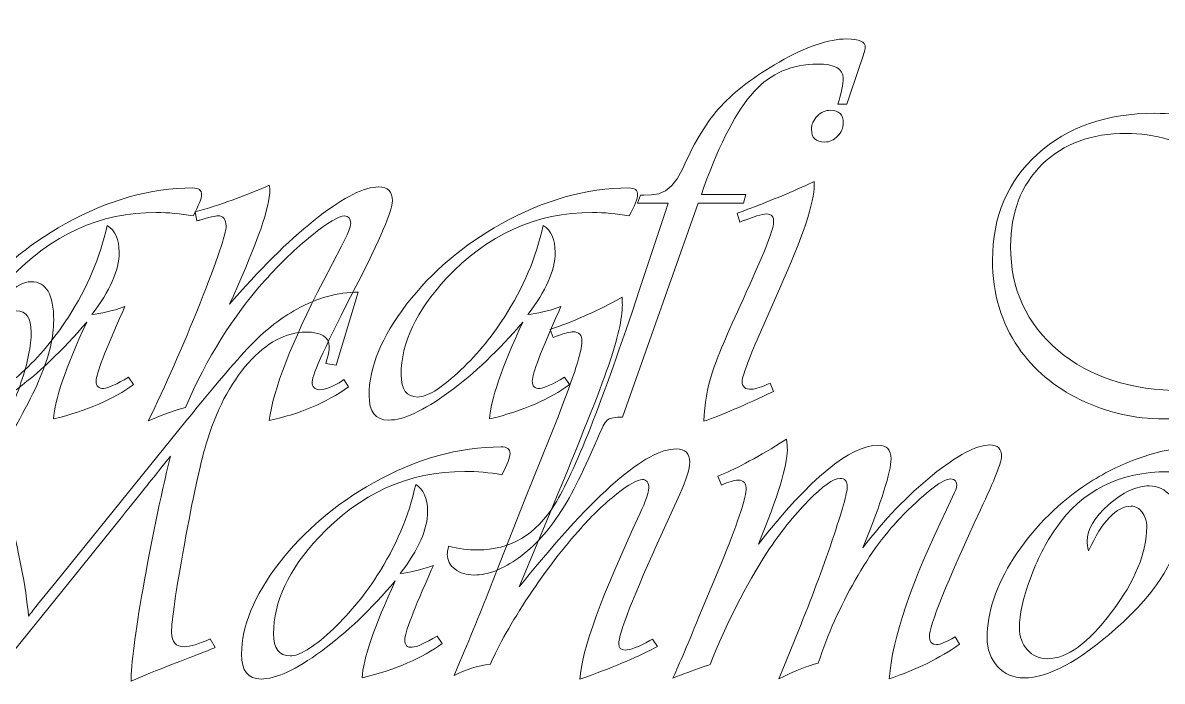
# Model space of a CAD drawing. Extents: x 846 to 947, y 421 to 797.
# Drawn here: x 934.092 to 934.757, y 742.441 to 742.825 of the extents above; entities that cross this region are included whole.
import ezdxf

# ---------------------------------------------------------------- set-up
doc = ezdxf.new("R2010")
doc.units = 0
doc.header["$MEASUREMENT"] = 0
doc.layers.add('Dim', color=252, linetype='CONTINUOUS', lineweight=0)
doc.layers.add('UG-Khartosha', color=252, linetype='CONTINUOUS', lineweight=20)

# ---------------------------------------------------------------- blocks, each defined once
blk = doc.blocks.new('fghty')
at = {"layer": 'UG-Khartosha'}
for points, knots in [([(-276.76734, -81.60562), (-276.76734, -81.60562), (-276.7808, -81.65048), (-276.7808, -81.65048), (-276.7808, -81.65048), (-276.7808, -81.65048), (-276.78715, -81.64943), (-276.78715, -81.64943), (-276.78715, -81.64943), (-276.78715, -81.64943), (-276.78627, -81.64622), (-276.78627, -81.64622), (-276.78627, -81.64622), (-276.78552, -81.64337), (-276.78511, -81.64098), (-276.78511, -81.639), (-276.78511, -81.639), (-276.78511, -81.63311), (-276.78983, -81.63014), (-276.79927, -81.63014), (-276.79927, -81.63014), (-276.81168, -81.63014), (-276.8235, -81.63644), (-276.83468, -81.64908), (-276.83468, -81.64908), (-276.84587, -81.66172), (-276.85455, -81.67844), (-276.86073, -81.6993), (-276.86073, -81.6993), (-276.86423, -81.71124), (-276.86859, -81.73151), (-276.87384, -81.76024), (-276.87384, -81.76024), (-276.87908, -81.7889), (-276.8817, -81.8069), (-276.8817, -81.81418), (-276.8817, -81.81418), (-276.8817, -81.81995), (-276.87908, -81.82287), (-276.87384, -81.82287), (-276.87384, -81.82287), (-276.87022, -81.82287), (-276.86492, -81.82129), (-276.85799, -81.81809), (-276.85799, -81.81809), (-276.85799, -81.81809), (-276.8549, -81.82339), (-276.8549, -81.82339), (-276.8549, -81.82339), (-276.85991, -81.82543), (-276.86865, -81.82887), (-276.88118, -81.83364), (-276.88118, -81.83364), (-276.89073, -81.83726), (-276.89918, -81.84075), (-276.90646, -81.84401), (-276.90646, -81.84401), (-276.90646, -81.83382), (-276.90402, -81.81482), (-276.89918, -81.78709), (-276.89918, -81.78709), (-276.89434, -81.75942), (-276.88875, -81.73239), (-276.8824, -81.70611), (-276.8824, -81.70611), (-276.8824, -81.70611), (-276.88852, -81.7138), (-276.88852, -81.7138), (-276.88852, -81.7138), (-276.89353, -81.72016), (-276.90128, -81.72982), (-276.91177, -81.74282), (-276.91177, -81.74282), (-276.91177, -81.74282), (-276.94893, -81.78907), (-276.94893, -81.78907), (-276.94893, -81.78907), (-276.94893, -81.78907), (-276.98686, -81.83586), (-276.98686, -81.83586), (-276.98686, -81.83586), (-276.98686, -81.83586), (-276.99059, -81.84063), (-276.99059, -81.84063), (-276.99059, -81.84063), (-276.99059, -81.84063), (-276.99484, -81.83755), (-276.99484, -81.83755), (-276.99484, -81.83755), (-276.99088, -81.8298), (-276.9889, -81.82211), (-276.9889, -81.81448), (-276.9889, -81.81448), (-276.9889, -81.80189), (-276.99187, -81.78249), (-276.99776, -81.75627), (-276.99776, -81.75627), (-276.99776, -81.75627), (-277.00306, -81.73326), (-277.00306, -81.73326), (-277.00306, -81.73326), (-277.00317, -81.73303), (-277.00346, -81.73175), (-277.00393, -81.72947), (-277.00393, -81.72947), (-277.03096, -81.76577), (-277.05905, -81.79362), (-277.08806, -81.81296), (-277.08806, -81.81296), (-277.11707, -81.83231), (-277.14533, -81.84197), (-277.17288, -81.84197), (-277.17288, -81.84197), (-277.19088, -81.84197), (-277.2079, -81.83807), (-277.22403, -81.83021), (-277.22403, -81.83021), (-277.24011, -81.82234), (-277.25276, -81.81168), (-277.26202, -81.79828), (-277.26202, -81.79828), (-277.27256, -81.78313), (-277.27787, -81.76531), (-277.27787, -81.74468), (-277.27787, -81.74468), (-277.27787, -81.71794), (-277.26866, -81.69627), (-277.25031, -81.67966), (-277.25031, -81.67966), (-277.2319, -81.66306), (-277.20796, -81.65473), (-277.17836, -81.65473), (-277.17836, -81.65473), (-277.16129, -81.65473), (-277.14579, -81.65799), (-277.13193, -81.66446), (-277.13193, -81.66446), (-277.11806, -81.67093), (-277.10006, -81.68327), (-277.07798, -81.70145), (-277.07798, -81.70145), (-277.06971, -81.70839), (-277.06347, -81.71188), (-277.05939, -81.71188), (-277.05939, -81.71188), (-277.0545, -81.71188), (-277.04652, -81.70879), (-277.03551, -81.70268), (-277.03551, -81.70268), (-277.03551, -81.70268), (-277.03207, -81.7078), (-277.03207, -81.7078), (-277.03207, -81.7078), (-277.03207, -81.7078), (-277.07524, -81.73151), (-277.07524, -81.73151), (-277.07524, -81.73151), (-277.07524, -81.73151), (-277.07967, -81.72743), (-277.07967, -81.72743), (-277.07967, -81.72743), (-277.10041, -81.70798), (-277.1208, -81.69306), (-277.14078, -81.68263), (-277.14078, -81.68263), (-277.16082, -81.67221), (-277.17923, -81.66702), (-277.19595, -81.66702), (-277.19595, -81.66702), (-277.21734, -81.66702), (-277.23452, -81.67331), (-277.2474, -81.68595), (-277.2474, -81.68595), (-277.26033, -81.6986), (-277.2668, -81.71537), (-277.2668, -81.73629), (-277.2668, -81.73629), (-277.2668, -81.76251), (-277.25707, -81.78372), (-277.23767, -81.80009), (-277.23767, -81.80009), (-277.21827, -81.8164), (-277.19304, -81.82456), (-277.16199, -81.82456), (-277.16199, -81.82456), (-277.13467, -81.82456), (-277.10781, -81.81576), (-277.0813, -81.79816), (-277.0813, -81.79816), (-277.05485, -81.78063), (-277.02956, -81.75482), (-277.00544, -81.7208), (-277.00544, -81.7208), (-277.0076, -81.7085), (-277.00871, -81.69819), (-277.00871, -81.68992), (-277.00871, -81.68992), (-277.00871, -81.6693), (-277.00422, -81.64902), (-276.99519, -81.62915), (-276.99519, -81.62915), (-276.98622, -81.60923), (-276.97707, -81.59927), (-276.96769, -81.59927), (-276.96769, -81.59927), (-276.95849, -81.59927), (-276.95389, -81.60713), (-276.95389, -81.6228), (-276.95389, -81.6228), (-276.95389, -81.63294), (-276.95662, -81.64459), (-276.9621, -81.6577), (-276.9621, -81.6577), (-276.96752, -81.67087), (-276.97661, -81.68753), (-276.98925, -81.7078), (-276.98925, -81.7078), (-276.98797, -81.71386), (-276.98546, -81.72417), (-276.98173, -81.73885), (-276.98173, -81.73885), (-276.97521, -81.76426), (-276.97107, -81.78599), (-276.96926, -81.80411), (-276.96926, -81.80411), (-276.96653, -81.80055), (-276.96472, -81.79822), (-276.96379, -81.79711), (-276.96379, -81.79711), (-276.96379, -81.79711), (-276.95254, -81.78325), (-276.95254, -81.78325), (-276.95254, -81.78325), (-276.95254, -81.78325), (-276.87285, -81.68462), (-276.87285, -81.68462), (-276.87285, -81.68462), (-276.85391, -81.66131), (-276.84028, -81.64541), (-276.83195, -81.6369), (-276.83195, -81.6369), (-276.82356, -81.62846), (-276.81464, -81.62152), (-276.80503, -81.61616), (-276.80503, -81.61616), (-276.79245, -81.60911), (-276.77987, -81.60562), (-276.76734, -81.60562)], [0, 0, 0, 0, 0.016129, 0.016129, 0.016129, 0.016129, 0.032258, 0.032258, 0.032258, 0.032258, 0.048387, 0.048387, 0.048387, 0.048387, 0.064516, 0.064516, 0.064516, 0.064516, 0.080645, 0.080645, 0.080645, 0.080645, 0.096774, 0.096774, 0.096774, 0.096774, 0.112903, 0.112903, 0.112903, 0.112903, 0.129032, 0.129032, 0.129032, 0.129032, 0.145161, 0.145161, 0.145161, 0.145161, 0.16129, 0.16129, 0.16129, 0.16129, 0.177419, 0.177419, 0.177419, 0.177419, 0.193548, 0.193548, 0.193548, 0.193548, 0.209677, 0.209677, 0.209677, 0.209677, 0.225806, 0.225806, 0.225806, 0.225806, 0.241935, 0.241935, 0.241935, 0.241935, 0.258065, 0.258065, 0.258065, 0.258065, 0.274194, 0.274194, 0.274194, 0.274194, 0.290323, 0.290323, 0.290323, 0.290323, 0.306452, 0.306452, 0.306452, 0.306452, 0.322581, 0.322581, 0.322581, 0.322581, 0.33871, 0.33871, 0.33871, 0.33871, 0.354839, 0.354839, 0.354839, 0.354839, 0.370968, 0.370968, 0.370968, 0.370968, 0.387097, 0.387097, 0.387097, 0.387097, 0.403226, 0.403226, 0.403226, 0.403226, 0.419355, 0.419355, 0.419355, 0.419355, 0.435484, 0.435484, 0.435484, 0.435484, 0.451613, 0.451613, 0.451613, 0.451613, 0.467742, 0.467742, 0.467742, 0.467742, 0.483871, 0.483871, 0.483871, 0.483871, 0.5, 0.5, 0.5, 0.5, 0.516129, 0.516129, 0.516129, 0.516129, 0.532258, 0.532258, 0.532258, 0.532258, 0.548387, 0.548387, 0.548387, 0.548387, 0.564516, 0.564516, 0.564516, 0.564516, 0.580645, 0.580645, 0.580645, 0.580645, 0.596774, 0.596774, 0.596774, 0.596774, 0.612903, 0.612903, 0.612903, 0.612903, 0.629032, 0.629032, 0.629032, 0.629032, 0.645161, 0.645161, 0.645161, 0.645161, 0.66129, 0.66129, 0.66129, 0.66129, 0.677419, 0.677419, 0.677419, 0.677419, 0.693548, 0.693548, 0.693548, 0.693548, 0.709677, 0.709677, 0.709677, 0.709677, 0.725806, 0.725806, 0.725806, 0.725806, 0.741935, 0.741935, 0.741935, 0.741935, 0.758065, 0.758065, 0.758065, 0.758065, 0.774194, 0.774194, 0.774194, 0.774194, 0.790323, 0.790323, 0.790323, 0.790323, 0.806452, 0.806452, 0.806452, 0.806452, 0.822581, 0.822581, 0.822581, 0.822581, 0.83871, 0.83871, 0.83871, 0.83871, 0.854839, 0.854839, 0.854839, 0.854839, 0.870968, 0.870968, 0.870968, 0.870968, 0.887097, 0.887097, 0.887097, 0.887097, 0.903226, 0.903226, 0.903226, 0.903226, 0.919355, 0.919355, 0.919355, 0.919355, 0.935484, 0.935484, 0.935484, 0.935484, 0.951613, 0.951613, 0.951613, 0.951613, 0.967742, 0.967742, 0.967742, 0.967742, 0.983871, 0.983871, 0.983871, 0.983871, 1, 1, 1, 1]), ([(-277.42894, -81.70443), (-277.42894, -81.70443), (-277.43045, -81.70973), (-277.43045, -81.70973), (-277.43045, -81.70973), (-277.43045, -81.70973), (-277.45812, -81.70973), (-277.45812, -81.70973), (-277.45812, -81.70973), (-277.45812, -81.70973), (-277.5045, -81.84081), (-277.5045, -81.84081), (-277.5045, -81.84081), (-277.50898, -81.84081), (-277.5119, -81.84128), (-277.51341, -81.84233), (-277.51341, -81.84233), (-277.51487, -81.84337), (-277.5165, -81.84611), (-277.51836, -81.85054), (-277.51836, -81.85054), (-277.5278, -81.87274), (-277.53578, -81.88876), (-277.54225, -81.89866), (-277.54225, -81.89866), (-277.54976, -81.91049), (-277.55839, -81.91993), (-277.56811, -81.92697), (-277.56811, -81.92697), (-277.57785, -81.93403), (-277.58693, -81.93758), (-277.5955, -81.93758), (-277.5955, -81.93758), (-277.60016, -81.93758), (-277.60406, -81.93635), (-277.60715, -81.93397), (-277.60715, -81.93397), (-277.6103, -81.93158), (-277.61187, -81.92855), (-277.61187, -81.92493), (-277.61187, -81.92493), (-277.61187, -81.92377), (-277.61158, -81.92214), (-277.61105, -81.91998), (-277.61105, -81.91998), (-277.60488, -81.92144), (-277.59899, -81.9222), (-277.59328, -81.9222), (-277.59328, -81.9222), (-277.57336, -81.9222), (-277.55757, -81.91282), (-277.54592, -81.89411), (-277.54592, -81.89411), (-277.53427, -81.87542), (-277.51702, -81.83178), (-277.4943, -81.76332), (-277.4943, -81.76332), (-277.4943, -81.76332), (-277.4784, -81.71555), (-277.4784, -81.71555), (-277.4784, -81.71555), (-277.4784, -81.71555), (-277.47653, -81.70973), (-277.47653, -81.70973), (-277.47653, -81.70973), (-277.47653, -81.70973), (-277.49547, -81.70973), (-277.49547, -81.70973), (-277.49547, -81.70973), (-277.49547, -81.70973), (-277.4936, -81.70495), (-277.4936, -81.70495), (-277.4936, -81.70495), (-277.49232, -81.70495), (-277.49168, -81.70495), (-277.49156, -81.70495), (-277.49156, -81.70495), (-277.49156, -81.70495), (-277.48679, -81.7046), (-277.48679, -81.7046), (-277.48679, -81.7046), (-277.47869, -81.7046), (-277.4721, -81.69877), (-277.46698, -81.68718), (-277.46698, -81.68718), (-277.46028, -81.6718), (-277.45265, -81.65951), (-277.4442, -81.6503), (-277.4442, -81.6503), (-277.43569, -81.6411), (-277.42387, -81.63213), (-277.4086, -81.62333), (-277.4086, -81.62333), (-277.392, -81.61389), (-277.37825, -81.60917), (-277.3673, -81.60917), (-277.3673, -81.60917), (-277.35949, -81.60917), (-277.35564, -81.61086), (-277.35588, -81.6143), (-277.35588, -81.6143), (-277.356, -81.61564), (-277.35704, -81.61936), (-277.35914, -81.62537), (-277.35914, -81.62537), (-277.35914, -81.62537), (-277.36712, -81.64914), (-277.36712, -81.64914), (-277.36712, -81.64914), (-277.36712, -81.64914), (-277.3726, -81.64914), (-277.3726, -81.64914), (-277.3726, -81.64914), (-277.37044, -81.6422), (-277.36933, -81.6369), (-277.36933, -81.63323), (-277.36933, -81.63323), (-277.36933, -81.62746), (-277.37464, -81.62455), (-277.38518, -81.62455), (-277.38518, -81.62455), (-277.40068, -81.62455), (-277.41361, -81.6302), (-277.42404, -81.6415), (-277.42404, -81.6415), (-277.43447, -81.65286), (-277.44467, -81.67232), (-277.45469, -81.7), (-277.45469, -81.7), (-277.45469, -81.7), (-277.4562, -81.70443), (-277.4562, -81.70443), (-277.4562, -81.70443), (-277.4562, -81.70443), (-277.42894, -81.70443), (-277.42894, -81.70443)], [0, 0, 0, 0, 0.029412, 0.029412, 0.029412, 0.029412, 0.058824, 0.058824, 0.058824, 0.058824, 0.088235, 0.088235, 0.088235, 0.088235, 0.117647, 0.117647, 0.117647, 0.117647, 0.147059, 0.147059, 0.147059, 0.147059, 0.176471, 0.176471, 0.176471, 0.176471, 0.205882, 0.205882, 0.205882, 0.205882, 0.235294, 0.235294, 0.235294, 0.235294, 0.264706, 0.264706, 0.264706, 0.264706, 0.294118, 0.294118, 0.294118, 0.294118, 0.323529, 0.323529, 0.323529, 0.323529, 0.352941, 0.352941, 0.352941, 0.352941, 0.382353, 0.382353, 0.382353, 0.382353, 0.411765, 0.411765, 0.411765, 0.411765, 0.441176, 0.441176, 0.441176, 0.441176, 0.470588, 0.470588, 0.470588, 0.470588, 0.5, 0.5, 0.5, 0.5, 0.529412, 0.529412, 0.529412, 0.529412, 0.558824, 0.558824, 0.558824, 0.558824, 0.588235, 0.588235, 0.588235, 0.588235, 0.617647, 0.617647, 0.617647, 0.617647, 0.647059, 0.647059, 0.647059, 0.647059, 0.676471, 0.676471, 0.676471, 0.676471, 0.705882, 0.705882, 0.705882, 0.705882, 0.735294, 0.735294, 0.735294, 0.735294, 0.764706, 0.764706, 0.764706, 0.764706, 0.794118, 0.794118, 0.794118, 0.794118, 0.823529, 0.823529, 0.823529, 0.823529, 0.852941, 0.852941, 0.852941, 0.852941, 0.882353, 0.882353, 0.882353, 0.882353, 0.911765, 0.911765, 0.911765, 0.911765, 0.941176, 0.941176, 0.941176, 0.941176, 0.970588, 0.970588, 0.970588, 0.970588, 1, 1, 1, 1]), ([(-276.58708, -81.81826), (-276.58708, -81.81826), (-276.584, -81.82269), (-276.584, -81.82269), (-276.584, -81.82269), (-276.59518, -81.82875), (-276.60963, -81.83493), (-276.6274, -81.84128), (-276.6274, -81.84128), (-276.6274, -81.84128), (-276.63165, -81.84285), (-276.63165, -81.84285), (-276.63165, -81.84285), (-276.63037, -81.82508), (-276.61814, -81.79129), (-276.59483, -81.74142), (-276.59483, -81.74142), (-276.59116, -81.73373), (-276.58936, -81.72848), (-276.58936, -81.72575), (-276.58936, -81.72575), (-276.58936, -81.72219), (-276.59064, -81.72044), (-276.59326, -81.72044), (-276.59326, -81.72044), (-276.59623, -81.72044), (-276.60147, -81.72342), (-276.60899, -81.7293), (-276.60899, -81.7293), (-276.6165, -81.73524), (-276.62379, -81.74218), (-276.63084, -81.75016), (-276.63084, -81.75016), (-276.6415, -81.76198), (-276.65216, -81.77591), (-276.66282, -81.79187), (-276.66282, -81.79187), (-276.67343, -81.80789), (-276.68129, -81.82176), (-276.68641, -81.83364), (-276.68641, -81.83364), (-276.6944, -81.83463), (-276.7018, -81.8369), (-276.70861, -81.84046), (-276.70861, -81.84046), (-276.70861, -81.84046), (-276.70675, -81.83603), (-276.70675, -81.83603), (-276.70675, -81.83603), (-276.699, -81.81791), (-276.69184, -81.80044), (-276.68525, -81.7836), (-276.68525, -81.7836), (-276.68525, -81.7836), (-276.66527, -81.73274), (-276.66527, -81.73274), (-276.66527, -81.73274), (-276.66527, -81.73274), (-276.64493, -81.68205), (-276.64493, -81.68205), (-276.64493, -81.68205), (-276.63521, -81.65712), (-276.63031, -81.64174), (-276.63031, -81.63597), (-276.63031, -81.63597), (-276.63031, -81.63195), (-276.63212, -81.62997), (-276.63579, -81.62997), (-276.63579, -81.62997), (-276.63748, -81.62997), (-276.6408, -81.63084), (-276.64581, -81.63253), (-276.64581, -81.63253), (-276.64581, -81.63253), (-276.64802, -81.63341), (-276.64802, -81.63341), (-276.64802, -81.63341), (-276.64802, -81.63341), (-276.64971, -81.62846), (-276.64971, -81.62846), (-276.64971, -81.62846), (-276.6362, -81.62391), (-276.62262, -81.61797), (-276.60893, -81.61057), (-276.60893, -81.61057), (-276.60893, -81.61057), (-276.60567, -81.60865), (-276.60567, -81.60865), (-276.60567, -81.60865), (-276.60561, -81.6108), (-276.60555, -81.61243), (-276.60555, -81.61342), (-276.60555, -81.61342), (-276.60555, -81.62187), (-276.60841, -81.63428), (-276.61406, -81.65071), (-276.61406, -81.65071), (-276.61977, -81.66719), (-276.63113, -81.69586), (-276.6482, -81.73681), (-276.6482, -81.73681), (-276.6482, -81.73681), (-276.66661, -81.78138), (-276.66661, -81.78138), (-276.66661, -81.78138), (-276.66661, -81.78138), (-276.66871, -81.78616), (-276.66871, -81.78616), (-276.66871, -81.78616), (-276.66871, -81.78616), (-276.66579, -81.78261), (-276.66579, -81.78261), (-276.66579, -81.78261), (-276.62221, -81.72866), (-276.59111, -81.70168), (-276.57246, -81.70168), (-276.57246, -81.70168), (-276.56699, -81.70168), (-276.56424, -81.70443), (-276.56424, -81.7099), (-276.56424, -81.7099), (-276.56424, -81.71386), (-276.56628, -81.72033), (-276.57036, -81.72936), (-276.57036, -81.72936), (-276.57036, -81.72936), (-276.58097, -81.75272), (-276.58097, -81.75272), (-276.58097, -81.75272), (-276.59885, -81.7921), (-276.60776, -81.81488), (-276.60776, -81.82117), (-276.60776, -81.82117), (-276.60776, -81.82368), (-276.60648, -81.8249), (-276.60386, -81.8249), (-276.60386, -81.8249), (-276.60077, -81.8249), (-276.5957, -81.82298), (-276.58866, -81.81913), (-276.58866, -81.81913), (-276.58866, -81.81913), (-276.58708, -81.81826), (-276.58708, -81.81826)], [0, 0, 0, 0, 0.027778, 0.027778, 0.027778, 0.027778, 0.055556, 0.055556, 0.055556, 0.055556, 0.083333, 0.083333, 0.083333, 0.083333, 0.111111, 0.111111, 0.111111, 0.111111, 0.138889, 0.138889, 0.138889, 0.138889, 0.166667, 0.166667, 0.166667, 0.166667, 0.194444, 0.194444, 0.194444, 0.194444, 0.222222, 0.222222, 0.222222, 0.222222, 0.25, 0.25, 0.25, 0.25, 0.277778, 0.277778, 0.277778, 0.277778, 0.305556, 0.305556, 0.305556, 0.305556, 0.333333, 0.333333, 0.333333, 0.333333, 0.361111, 0.361111, 0.361111, 0.361111, 0.388889, 0.388889, 0.388889, 0.388889, 0.416667, 0.416667, 0.416667, 0.416667, 0.444444, 0.444444, 0.444444, 0.444444, 0.472222, 0.472222, 0.472222, 0.472222, 0.5, 0.5, 0.5, 0.5, 0.527778, 0.527778, 0.527778, 0.527778, 0.555556, 0.555556, 0.555556, 0.555556, 0.583333, 0.583333, 0.583333, 0.583333, 0.611111, 0.611111, 0.611111, 0.611111, 0.638889, 0.638889, 0.638889, 0.638889, 0.666667, 0.666667, 0.666667, 0.666667, 0.694444, 0.694444, 0.694444, 0.694444, 0.722222, 0.722222, 0.722222, 0.722222, 0.75, 0.75, 0.75, 0.75, 0.777778, 0.777778, 0.777778, 0.777778, 0.805556, 0.805556, 0.805556, 0.805556, 0.833333, 0.833333, 0.833333, 0.833333, 0.861111, 0.861111, 0.861111, 0.861111, 0.888889, 0.888889, 0.888889, 0.888889, 0.916667, 0.916667, 0.916667, 0.916667, 0.944444, 0.944444, 0.944444, 0.944444, 0.972222, 0.972222, 0.972222, 0.972222, 1, 1, 1, 1]), ([(-276.99042, -81.6972), (-276.9836, -81.68537), (-276.97806, -81.67331), (-276.97393, -81.66108), (-276.97393, -81.66108), (-276.96979, -81.64878), (-276.96769, -81.63848), (-276.96769, -81.6302), (-276.96769, -81.6302), (-276.96769, -81.6214), (-276.97072, -81.61704), (-276.97672, -81.61704), (-276.97672, -81.61704), (-276.98132, -81.61704), (-276.98517, -81.62181), (-276.98838, -81.63142), (-276.98838, -81.63142), (-276.99158, -81.64104), (-276.99315, -81.65263), (-276.99315, -81.66615), (-276.99315, -81.66615), (-276.99315, -81.67494), (-276.99222, -81.68526), (-276.99042, -81.6972)], [0, 0, 0, 0, 0.166667, 0.166667, 0.166667, 0.166667, 0.333333, 0.333333, 0.333333, 0.333333, 0.5, 0.5, 0.5, 0.5, 0.666667, 0.666667, 0.666667, 0.666667, 0.833333, 0.833333, 0.833333, 0.833333, 1, 1, 1, 1]), ([(-277.3772, -81.65286), (-277.37196, -81.65286), (-277.36933, -81.65549), (-277.36933, -81.66073), (-277.36933, -81.66073), (-277.36933, -81.6637), (-277.3705, -81.66632), (-277.37283, -81.66871), (-277.37283, -81.66871), (-277.37516, -81.6711), (-277.37784, -81.67232), (-277.38075, -81.67232), (-277.38075, -81.67232), (-277.38611, -81.67232), (-277.38879, -81.6697), (-277.38879, -81.66446), (-277.38879, -81.66446), (-277.38879, -81.66149), (-277.38763, -81.65887), (-277.3853, -81.65648), (-277.3853, -81.65648), (-277.38297, -81.65409), (-277.38029, -81.65286), (-277.3772, -81.65286)], [0, 0, 0, 0, 0.166667, 0.166667, 0.166667, 0.166667, 0.333333, 0.333333, 0.333333, 0.333333, 0.5, 0.5, 0.5, 0.5, 0.666667, 0.666667, 0.666667, 0.666667, 0.833333, 0.833333, 0.833333, 0.833333, 1, 1, 1, 1]), ([(-277.6752, -81.81774), (-277.6752, -81.81774), (-277.67246, -81.82234), (-277.67246, -81.82234), (-277.67246, -81.82234), (-277.68615, -81.83213), (-277.70229, -81.83894), (-277.72093, -81.84285), (-277.72093, -81.84285), (-277.71854, -81.82409), (-277.70753, -81.7956), (-277.68778, -81.75732), (-277.68778, -81.75732), (-277.68778, -81.75732), (-277.67671, -81.73617), (-277.67671, -81.73617), (-277.67671, -81.73617), (-277.67293, -81.72889), (-277.67106, -81.72423), (-277.67106, -81.72219), (-277.67106, -81.72219), (-277.67106, -81.71911), (-277.67228, -81.71759), (-277.67479, -81.71759), (-277.67479, -81.71759), (-277.67834, -81.71759), (-277.68505, -81.72155), (-277.69489, -81.72953), (-277.69489, -81.72953), (-277.70473, -81.73752), (-277.71435, -81.74672), (-277.72367, -81.75715), (-277.72367, -81.75715), (-277.74301, -81.77876), (-277.75921, -81.80475), (-277.77232, -81.83498), (-277.77232, -81.83498), (-277.77767, -81.83626), (-277.78525, -81.83894), (-277.79504, -81.8432), (-277.79504, -81.8432), (-277.78455, -81.82176), (-277.774, -81.79776), (-277.76334, -81.77107), (-277.76334, -81.77107), (-277.75268, -81.74439), (-277.74738, -81.72855), (-277.74738, -81.72365), (-277.74738, -81.72365), (-277.74738, -81.71957), (-277.74901, -81.71753), (-277.75233, -81.71753), (-277.75233, -81.71753), (-277.75402, -81.71753), (-277.75775, -81.71841), (-277.76346, -81.72009), (-277.76346, -81.72009), (-277.76393, -81.72021), (-277.76451, -81.72039), (-277.76533, -81.72062), (-277.76533, -81.72062), (-277.76533, -81.72062), (-277.76637, -81.71514), (-277.76637, -81.71514), (-277.76637, -81.71514), (-277.75041, -81.7106), (-277.73602, -81.70547), (-277.72314, -81.69976), (-277.72314, -81.69976), (-277.72314, -81.69976), (-277.72093, -81.69877), (-277.72093, -81.69877), (-277.72093, -81.69877), (-277.7207, -81.70023), (-277.72058, -81.70128), (-277.72058, -81.70186), (-277.72058, -81.70186), (-277.72058, -81.71194), (-277.72804, -81.73355), (-277.74295, -81.76653), (-277.74295, -81.76653), (-277.74295, -81.76653), (-277.74534, -81.77166), (-277.74534, -81.77166), (-277.74534, -81.77166), (-277.74534, -81.77166), (-277.74243, -81.76839), (-277.74243, -81.76839), (-277.74243, -81.76839), (-277.72379, -81.74713), (-277.7066, -81.73041), (-277.69081, -81.71817), (-277.69081, -81.71817), (-277.67502, -81.70594), (-277.66273, -81.69982), (-277.65387, -81.69982), (-277.65387, -81.69982), (-277.64828, -81.69982), (-277.64548, -81.70268), (-277.64548, -81.70833), (-277.64548, -81.70833), (-277.64548, -81.71427), (-277.65294, -81.73175), (-277.66786, -81.76076), (-277.66786, -81.76076), (-277.68574, -81.79537), (-277.69466, -81.81482), (-277.69466, -81.81913), (-277.69466, -81.81913), (-277.69466, -81.82246), (-277.69314, -81.82409), (-277.69005, -81.82409), (-277.69005, -81.82409), (-277.68662, -81.82409), (-277.68196, -81.82222), (-277.67607, -81.81844), (-277.67607, -81.81844), (-277.67607, -81.81844), (-277.6752, -81.81774), (-277.6752, -81.81774)], [0, 0, 0, 0, 0.033333, 0.033333, 0.033333, 0.033333, 0.066667, 0.066667, 0.066667, 0.066667, 0.1, 0.1, 0.1, 0.1, 0.133333, 0.133333, 0.133333, 0.133333, 0.166667, 0.166667, 0.166667, 0.166667, 0.2, 0.2, 0.2, 0.2, 0.233333, 0.233333, 0.233333, 0.233333, 0.266667, 0.266667, 0.266667, 0.266667, 0.3, 0.3, 0.3, 0.3, 0.333333, 0.333333, 0.333333, 0.333333, 0.366667, 0.366667, 0.366667, 0.366667, 0.4, 0.4, 0.4, 0.4, 0.433333, 0.433333, 0.433333, 0.433333, 0.466667, 0.466667, 0.466667, 0.466667, 0.5, 0.5, 0.5, 0.5, 0.533333, 0.533333, 0.533333, 0.533333, 0.566667, 0.566667, 0.566667, 0.566667, 0.6, 0.6, 0.6, 0.6, 0.633333, 0.633333, 0.633333, 0.633333, 0.666667, 0.666667, 0.666667, 0.666667, 0.7, 0.7, 0.7, 0.7, 0.733333, 0.733333, 0.733333, 0.733333, 0.766667, 0.766667, 0.766667, 0.766667, 0.8, 0.8, 0.8, 0.8, 0.833333, 0.833333, 0.833333, 0.833333, 0.866667, 0.866667, 0.866667, 0.866667, 0.9, 0.9, 0.9, 0.9, 0.933333, 0.933333, 0.933333, 0.933333, 0.966667, 0.966667, 0.966667, 0.966667, 1, 1, 1, 1]), ([(-277.38705, -81.69656), (-277.38705, -81.69656), (-277.38705, -81.69842), (-277.38705, -81.69842), (-277.38705, -81.69842), (-277.38705, -81.70914), (-277.39409, -81.73029), (-277.40819, -81.76192), (-277.40819, -81.76192), (-277.40819, -81.76192), (-277.42084, -81.79059), (-277.42084, -81.79059), (-277.42084, -81.79059), (-277.42759, -81.80597), (-277.43103, -81.81535), (-277.43126, -81.81879), (-277.43126, -81.81879), (-277.43138, -81.82234), (-277.42946, -81.82397), (-277.42544, -81.82374), (-277.42544, -81.82374), (-277.42317, -81.82362), (-277.41944, -81.8224), (-277.4142, -81.82013), (-277.4142, -81.82013), (-277.4142, -81.82013), (-277.41198, -81.82508), (-277.41198, -81.82508), (-277.41198, -81.82508), (-277.42987, -81.83364), (-277.44414, -81.8397), (-277.4548, -81.84337), (-277.4548, -81.84337), (-277.45428, -81.83265), (-277.45253, -81.82281), (-277.44962, -81.81372), (-277.44962, -81.81372), (-277.4467, -81.80469), (-277.44041, -81.78971), (-277.43074, -81.76874), (-277.43074, -81.76874), (-277.41845, -81.74188), (-277.41221, -81.72621), (-277.41198, -81.72167), (-277.41198, -81.72167), (-277.41175, -81.71812), (-277.41321, -81.71637), (-277.41641, -81.71637), (-277.41641, -81.71637), (-277.41792, -81.71637), (-277.41984, -81.71677), (-277.42223, -81.71753), (-277.42223, -81.71753), (-277.42223, -81.71753), (-277.4294, -81.72009), (-277.4294, -81.72009), (-277.4294, -81.72009), (-277.42987, -81.72021), (-277.43092, -81.72062), (-277.43266, -81.72132), (-277.43266, -81.72132), (-277.43266, -81.72132), (-277.43435, -81.71584), (-277.43435, -81.71584), (-277.43435, -81.71584), (-277.43435, -81.71584), (-277.43074, -81.71462), (-277.43074, -81.71462), (-277.43074, -81.71462), (-277.41816, -81.70996), (-277.40528, -81.70471), (-277.39217, -81.69895), (-277.39217, -81.69895), (-277.39217, -81.69895), (-277.38705, -81.69656), (-277.38705, -81.69656)], [0, 0, 0, 0, 0.052632, 0.052632, 0.052632, 0.052632, 0.105263, 0.105263, 0.105263, 0.105263, 0.157895, 0.157895, 0.157895, 0.157895, 0.210526, 0.210526, 0.210526, 0.210526, 0.263158, 0.263158, 0.263158, 0.263158, 0.315789, 0.315789, 0.315789, 0.315789, 0.368421, 0.368421, 0.368421, 0.368421, 0.421053, 0.421053, 0.421053, 0.421053, 0.473684, 0.473684, 0.473684, 0.473684, 0.526316, 0.526316, 0.526316, 0.526316, 0.578947, 0.578947, 0.578947, 0.578947, 0.631579, 0.631579, 0.631579, 0.631579, 0.684211, 0.684211, 0.684211, 0.684211, 0.736842, 0.736842, 0.736842, 0.736842, 0.789474, 0.789474, 0.789474, 0.789474, 0.842105, 0.842105, 0.842105, 0.842105, 0.894737, 0.894737, 0.894737, 0.894737, 0.947368, 0.947368, 0.947368, 0.947368, 1, 1, 1, 1]), ([(-276.4017, -81.81686), (-276.4017, -81.81686), (-276.39896, -81.82135), (-276.39896, -81.82135), (-276.39896, -81.82135), (-276.41108, -81.82997), (-276.42541, -81.83702), (-276.44202, -81.8425), (-276.44202, -81.8425), (-276.44021, -81.81768), (-276.4285, -81.78319), (-276.407, -81.73903), (-276.407, -81.73903), (-276.407, -81.73903), (-276.40205, -81.72848), (-276.40205, -81.72848), (-276.40205, -81.72848), (-276.40118, -81.72674), (-276.40071, -81.72534), (-276.40071, -81.72417), (-276.40071, -81.72417), (-276.40071, -81.72144), (-276.40193, -81.72009), (-276.40432, -81.72009), (-276.40432, -81.72009), (-276.40916, -81.72009), (-276.41883, -81.72738), (-276.43328, -81.74194), (-276.43328, -81.74194), (-276.44376, -81.75243), (-276.45367, -81.76577), (-276.46293, -81.78208), (-276.46293, -81.78208), (-276.47219, -81.79834), (-276.47971, -81.81529), (-276.48554, -81.83295), (-276.48554, -81.83295), (-276.49224, -81.83463), (-276.50028, -81.83784), (-276.5096, -81.8425), (-276.5096, -81.8425), (-276.5096, -81.8425), (-276.50773, -81.83772), (-276.50773, -81.83772), (-276.50773, -81.83772), (-276.50773, -81.83772), (-276.49748, -81.81261), (-276.49748, -81.81261), (-276.49748, -81.81261), (-276.48996, -81.79409), (-276.48315, -81.77579), (-276.47697, -81.75767), (-276.47697, -81.75767), (-276.47086, -81.73961), (-276.46777, -81.7286), (-276.46777, -81.72476), (-276.46777, -81.72476), (-276.46777, -81.72144), (-276.46928, -81.7198), (-276.47237, -81.7198), (-276.47237, -81.7198), (-276.47627, -81.7198), (-276.48268, -81.72441), (-276.49166, -81.73355), (-276.49166, -81.73355), (-276.50069, -81.7427), (-276.50902, -81.75319), (-276.51677, -81.76501), (-276.51677, -81.76501), (-276.53016, -81.78576), (-276.54187, -81.80865), (-276.55178, -81.83382), (-276.55178, -81.83382), (-276.55323, -81.83422), (-276.55411, -81.83452), (-276.55434, -81.83463), (-276.55434, -81.83463), (-276.55434, -81.83463), (-276.56337, -81.8379), (-276.56337, -81.8379), (-276.56337, -81.8379), (-276.56698, -81.83912), (-276.57077, -81.84057), (-276.57462, -81.84215), (-276.57462, -81.84215), (-276.57188, -81.83638), (-276.56658, -81.82385), (-276.55859, -81.80463), (-276.55859, -81.80463), (-276.55859, -81.80463), (-276.54525, -81.77253), (-276.54525, -81.77253), (-276.54525, -81.77253), (-276.53529, -81.74818), (-276.53011, -81.73297), (-276.52975, -81.72691), (-276.52975, -81.72691), (-276.52952, -81.72284), (-276.53115, -81.7208), (-276.53471, -81.7208), (-276.53471, -81.7208), (-276.53698, -81.7208), (-276.54036, -81.72184), (-276.5449, -81.72388), (-276.5449, -81.72388), (-276.5449, -81.72388), (-276.547, -81.71841), (-276.547, -81.71841), (-276.547, -81.71841), (-276.5371, -81.7145), (-276.52434, -81.70775), (-276.50872, -81.69807), (-276.50872, -81.69807), (-276.50872, -81.69807), (-276.505, -81.69569), (-276.505, -81.69569), (-276.505, -81.69569), (-276.50464, -81.69831), (-276.50447, -81.70052), (-276.50447, -81.70233), (-276.50447, -81.70233), (-276.50447, -81.712), (-276.51041, -81.73128), (-276.52224, -81.76006), (-276.52224, -81.76006), (-276.49061, -81.71969), (-276.46608, -81.69947), (-276.44866, -81.69947), (-276.44866, -81.69947), (-276.44353, -81.69947), (-276.44097, -81.70221), (-276.44097, -81.70769), (-276.44097, -81.70769), (-276.44097, -81.71584), (-276.44674, -81.73408), (-276.45821, -81.76228), (-276.45821, -81.76228), (-276.44511, -81.74509), (-276.43095, -81.73029), (-276.41563, -81.71788), (-276.41563, -81.71788), (-276.4003, -81.70547), (-276.38859, -81.6993), (-276.38038, -81.6993), (-276.38038, -81.6993), (-276.3756, -81.6993), (-276.37321, -81.70168), (-276.37321, -81.70646), (-276.37321, -81.70646), (-276.37321, -81.70978), (-276.37752, -81.72062), (-276.3862, -81.73909), (-276.3862, -81.73909), (-276.407, -81.78377), (-276.41743, -81.80976), (-276.41743, -81.81692), (-276.41743, -81.81692), (-276.41743, -81.82001), (-276.41597, -81.82153), (-276.41301, -81.82153), (-276.41301, -81.82153), (-276.41085, -81.82153), (-276.40706, -81.81995), (-276.4017, -81.81686)], [0, 0, 0, 0, 0.02439, 0.02439, 0.02439, 0.02439, 0.04878, 0.04878, 0.04878, 0.04878, 0.073171, 0.073171, 0.073171, 0.073171, 0.097561, 0.097561, 0.097561, 0.097561, 0.121951, 0.121951, 0.121951, 0.121951, 0.146341, 0.146341, 0.146341, 0.146341, 0.170732, 0.170732, 0.170732, 0.170732, 0.195122, 0.195122, 0.195122, 0.195122, 0.219512, 0.219512, 0.219512, 0.219512, 0.243902, 0.243902, 0.243902, 0.243902, 0.268293, 0.268293, 0.268293, 0.268293, 0.292683, 0.292683, 0.292683, 0.292683, 0.317073, 0.317073, 0.317073, 0.317073, 0.341463, 0.341463, 0.341463, 0.341463, 0.365854, 0.365854, 0.365854, 0.365854, 0.390244, 0.390244, 0.390244, 0.390244, 0.414634, 0.414634, 0.414634, 0.414634, 0.439024, 0.439024, 0.439024, 0.439024, 0.463415, 0.463415, 0.463415, 0.463415, 0.487805, 0.487805, 0.487805, 0.487805, 0.512195, 0.512195, 0.512195, 0.512195, 0.536585, 0.536585, 0.536585, 0.536585, 0.560976, 0.560976, 0.560976, 0.560976, 0.585366, 0.585366, 0.585366, 0.585366, 0.609756, 0.609756, 0.609756, 0.609756, 0.634146, 0.634146, 0.634146, 0.634146, 0.658537, 0.658537, 0.658537, 0.658537, 0.682927, 0.682927, 0.682927, 0.682927, 0.707317, 0.707317, 0.707317, 0.707317, 0.731707, 0.731707, 0.731707, 0.731707, 0.756098, 0.756098, 0.756098, 0.756098, 0.780488, 0.780488, 0.780488, 0.780488, 0.804878, 0.804878, 0.804878, 0.804878, 0.829268, 0.829268, 0.829268, 0.829268, 0.853659, 0.853659, 0.853659, 0.853659, 0.878049, 0.878049, 0.878049, 0.878049, 0.902439, 0.902439, 0.902439, 0.902439, 0.926829, 0.926829, 0.926829, 0.926829, 0.95122, 0.95122, 0.95122, 0.95122, 0.97561, 0.97561, 0.97561, 0.97561, 1, 1, 1, 1]), ([(-277.80716, -81.8164), (-277.80716, -81.8164), (-277.80407, -81.82083), (-277.80407, -81.82083), (-277.80407, -81.82083), (-277.81601, -81.8298), (-277.83232, -81.83685), (-277.85306, -81.84197), (-277.85306, -81.84197), (-277.85248, -81.8305), (-277.84572, -81.81069), (-277.83273, -81.78261), (-277.83273, -81.78261), (-277.84741, -81.79985), (-277.8625, -81.81424), (-277.87806, -81.8256), (-277.87806, -81.8256), (-277.89355, -81.83696), (-277.9059, -81.84267), (-277.91499, -81.84267), (-277.91499, -81.84267), (-277.92298, -81.84267), (-277.92694, -81.83761), (-277.92694, -81.82747), (-277.92694, -81.82747), (-277.92694, -81.81028), (-277.91924, -81.7917), (-277.90392, -81.77171), (-277.90392, -81.77171), (-277.88854, -81.75179), (-277.86926, -81.73536), (-277.84602, -81.72248), (-277.84602, -81.72248), (-277.81986, -81.7078), (-277.79381, -81.70046), (-277.76789, -81.70046), (-277.76789, -81.70046), (-277.76422, -81.70046), (-277.76241, -81.7018), (-277.76241, -81.70454), (-277.76241, -81.70454), (-277.76241, -81.70681), (-277.7641, -81.71118), (-277.76754, -81.71753), (-277.76754, -81.71753), (-277.77529, -81.71619), (-277.7828, -81.71549), (-277.79008, -81.71549), (-277.79008, -81.71549), (-277.82475, -81.71549), (-277.85464, -81.72901), (-277.87963, -81.75598), (-277.87963, -81.75598), (-277.8981, -81.77573), (-277.9073, -81.79537), (-277.9073, -81.81488), (-277.9073, -81.81488), (-277.9073, -81.82397), (-277.90392, -81.82852), (-277.89722, -81.82852), (-277.89722, -81.82852), (-277.89157, -81.82852), (-277.88336, -81.82362), (-277.87264, -81.81378), (-277.87264, -81.81378), (-277.86198, -81.80393), (-277.85242, -81.79251), (-277.84398, -81.77952), (-277.84398, -81.77952), (-277.83238, -81.76152), (-277.82452, -81.74288), (-277.82027, -81.72353), (-277.82027, -81.72353), (-277.81537, -81.72645), (-277.81292, -81.73192), (-277.81292, -81.7399), (-277.81292, -81.7399), (-277.81292, -81.75091), (-277.81851, -81.76361), (-277.8297, -81.77795), (-277.8297, -81.77795), (-277.82422, -81.77754), (-277.81747, -81.77591), (-277.80937, -81.77317), (-277.80937, -81.77317), (-277.80937, -81.77317), (-277.81071, -81.77608), (-277.81071, -81.77608), (-277.81071, -81.77608), (-277.82154, -81.80032), (-277.82696, -81.81454), (-277.82696, -81.81861), (-277.82696, -81.81861), (-277.82696, -81.82193), (-277.82545, -81.82345), (-277.82236, -81.82321), (-277.82236, -81.82321), (-277.81951, -81.82298), (-277.81444, -81.82071), (-277.80716, -81.8164)], [0, 0, 0, 0, 0.04, 0.04, 0.04, 0.04, 0.08, 0.08, 0.08, 0.08, 0.12, 0.12, 0.12, 0.12, 0.16, 0.16, 0.16, 0.16, 0.2, 0.2, 0.2, 0.2, 0.24, 0.24, 0.24, 0.24, 0.28, 0.28, 0.28, 0.28, 0.32, 0.32, 0.32, 0.32, 0.36, 0.36, 0.36, 0.36, 0.4, 0.4, 0.4, 0.4, 0.44, 0.44, 0.44, 0.44, 0.48, 0.48, 0.48, 0.48, 0.52, 0.52, 0.52, 0.52, 0.56, 0.56, 0.56, 0.56, 0.6, 0.6, 0.6, 0.6, 0.64, 0.64, 0.64, 0.64, 0.68, 0.68, 0.68, 0.68, 0.72, 0.72, 0.72, 0.72, 0.76, 0.76, 0.76, 0.76, 0.8, 0.8, 0.8, 0.8, 0.84, 0.84, 0.84, 0.84, 0.88, 0.88, 0.88, 0.88, 0.92, 0.92, 0.92, 0.92, 0.96, 0.96, 0.96, 0.96, 1, 1, 1, 1]), ([(-277.54004, -81.8164), (-277.54004, -81.8164), (-277.53695, -81.82083), (-277.53695, -81.82083), (-277.53695, -81.82083), (-277.54889, -81.8298), (-277.5652, -81.83685), (-277.58594, -81.84197), (-277.58594, -81.84197), (-277.58536, -81.8305), (-277.5786, -81.81069), (-277.56561, -81.78261), (-277.56561, -81.78261), (-277.58029, -81.79985), (-277.59538, -81.81424), (-277.61094, -81.8256), (-277.61094, -81.8256), (-277.62643, -81.83696), (-277.63878, -81.84267), (-277.64787, -81.84267), (-277.64787, -81.84267), (-277.65586, -81.84267), (-277.65982, -81.83761), (-277.65982, -81.82747), (-277.65982, -81.82747), (-277.65982, -81.81028), (-277.65212, -81.7917), (-277.6368, -81.77171), (-277.6368, -81.77171), (-277.62142, -81.75179), (-277.60214, -81.73536), (-277.57889, -81.72248), (-277.57889, -81.72248), (-277.55274, -81.7078), (-277.52669, -81.70046), (-277.50077, -81.70046), (-277.50077, -81.70046), (-277.4971, -81.70046), (-277.49529, -81.7018), (-277.49529, -81.70454), (-277.49529, -81.70454), (-277.49529, -81.70681), (-277.49698, -81.71118), (-277.50042, -81.71753), (-277.50042, -81.71753), (-277.50817, -81.71619), (-277.51568, -81.71549), (-277.52296, -81.71549), (-277.52296, -81.71549), (-277.55763, -81.71549), (-277.58752, -81.72901), (-277.61251, -81.75598), (-277.61251, -81.75598), (-277.63098, -81.77573), (-277.64018, -81.79537), (-277.64018, -81.81488), (-277.64018, -81.81488), (-277.64018, -81.82397), (-277.6368, -81.82852), (-277.6301, -81.82852), (-277.6301, -81.82852), (-277.62445, -81.82852), (-277.61624, -81.82362), (-277.60552, -81.81378), (-277.60552, -81.81378), (-277.59486, -81.80393), (-277.5853, -81.79251), (-277.57686, -81.77952), (-277.57686, -81.77952), (-277.56526, -81.76152), (-277.5574, -81.74288), (-277.55314, -81.72353), (-277.55314, -81.72353), (-277.54825, -81.72645), (-277.5458, -81.73192), (-277.5458, -81.7399), (-277.5458, -81.7399), (-277.5458, -81.75091), (-277.55139, -81.76361), (-277.56258, -81.77795), (-277.56258, -81.77795), (-277.5571, -81.77754), (-277.55035, -81.77591), (-277.54225, -81.77317), (-277.54225, -81.77317), (-277.54225, -81.77317), (-277.54359, -81.77608), (-277.54359, -81.77608), (-277.54359, -81.77608), (-277.55442, -81.80032), (-277.55984, -81.81454), (-277.55984, -81.81861), (-277.55984, -81.81861), (-277.55984, -81.82193), (-277.55833, -81.82345), (-277.55524, -81.82321), (-277.55524, -81.82321), (-277.55238, -81.82298), (-277.54731, -81.82071), (-277.54004, -81.8164)], [0, 0, 0, 0, 0.04, 0.04, 0.04, 0.04, 0.08, 0.08, 0.08, 0.08, 0.12, 0.12, 0.12, 0.12, 0.16, 0.16, 0.16, 0.16, 0.2, 0.2, 0.2, 0.2, 0.24, 0.24, 0.24, 0.24, 0.28, 0.28, 0.28, 0.28, 0.32, 0.32, 0.32, 0.32, 0.36, 0.36, 0.36, 0.36, 0.4, 0.4, 0.4, 0.4, 0.44, 0.44, 0.44, 0.44, 0.48, 0.48, 0.48, 0.48, 0.52, 0.52, 0.52, 0.52, 0.56, 0.56, 0.56, 0.56, 0.6, 0.6, 0.6, 0.6, 0.64, 0.64, 0.64, 0.64, 0.68, 0.68, 0.68, 0.68, 0.72, 0.72, 0.72, 0.72, 0.76, 0.76, 0.76, 0.76, 0.8, 0.8, 0.8, 0.8, 0.84, 0.84, 0.84, 0.84, 0.88, 0.88, 0.88, 0.88, 0.92, 0.92, 0.92, 0.92, 0.96, 0.96, 0.96, 0.96, 1, 1, 1, 1]), ([(-276.71904, -81.8164), (-276.71904, -81.8164), (-276.71595, -81.82083), (-276.71595, -81.82083), (-276.71595, -81.82083), (-276.72789, -81.8298), (-276.74421, -81.83685), (-276.76495, -81.84197), (-276.76495, -81.84197), (-276.76437, -81.8305), (-276.75761, -81.81069), (-276.74462, -81.78261), (-276.74462, -81.78261), (-276.7593, -81.79985), (-276.77439, -81.81424), (-276.78994, -81.8256), (-276.78994, -81.8256), (-276.80544, -81.83696), (-276.81779, -81.84267), (-276.82688, -81.84267), (-276.82688, -81.84267), (-276.83486, -81.84267), (-276.83882, -81.83761), (-276.83882, -81.82747), (-276.83882, -81.82747), (-276.83882, -81.81028), (-276.83113, -81.7917), (-276.81581, -81.77171), (-276.81581, -81.77171), (-276.80043, -81.75179), (-276.78115, -81.73536), (-276.7579, -81.72248), (-276.7579, -81.72248), (-276.73174, -81.7078), (-276.7057, -81.70046), (-276.67978, -81.70046), (-276.67978, -81.70046), (-276.67611, -81.70046), (-276.6743, -81.7018), (-276.6743, -81.70454), (-276.6743, -81.70454), (-276.6743, -81.70681), (-276.67599, -81.71118), (-276.67942, -81.71753), (-276.67942, -81.71753), (-276.68717, -81.71619), (-276.69469, -81.71549), (-276.70197, -81.71549), (-276.70197, -81.71549), (-276.73663, -81.71549), (-276.76652, -81.72901), (-276.79152, -81.75598), (-276.79152, -81.75598), (-276.80998, -81.77573), (-276.81919, -81.79537), (-276.81919, -81.81488), (-276.81919, -81.81488), (-276.81919, -81.82397), (-276.81581, -81.82852), (-276.80911, -81.82852), (-276.80911, -81.82852), (-276.80346, -81.82852), (-276.79524, -81.82362), (-276.78453, -81.81378), (-276.78453, -81.81378), (-276.77386, -81.80393), (-276.76431, -81.79251), (-276.75586, -81.77952), (-276.75586, -81.77952), (-276.74427, -81.76152), (-276.7364, -81.74288), (-276.73215, -81.72353), (-276.73215, -81.72353), (-276.72725, -81.72645), (-276.72481, -81.73192), (-276.72481, -81.7399), (-276.72481, -81.7399), (-276.72481, -81.75091), (-276.7304, -81.76361), (-276.74159, -81.77795), (-276.74159, -81.77795), (-276.73611, -81.77754), (-276.72935, -81.77591), (-276.72126, -81.77317), (-276.72126, -81.77317), (-276.72126, -81.77317), (-276.72259, -81.77608), (-276.72259, -81.77608), (-276.72259, -81.77608), (-276.73343, -81.80032), (-276.73885, -81.81454), (-276.73885, -81.81861), (-276.73885, -81.81861), (-276.73885, -81.82193), (-276.73733, -81.82345), (-276.73425, -81.82321), (-276.73425, -81.82321), (-276.73139, -81.82298), (-276.72632, -81.82071), (-276.71904, -81.8164)], [0, 0, 0, 0, 0.04, 0.04, 0.04, 0.04, 0.08, 0.08, 0.08, 0.08, 0.12, 0.12, 0.12, 0.12, 0.16, 0.16, 0.16, 0.16, 0.2, 0.2, 0.2, 0.2, 0.24, 0.24, 0.24, 0.24, 0.28, 0.28, 0.28, 0.28, 0.32, 0.32, 0.32, 0.32, 0.36, 0.36, 0.36, 0.36, 0.4, 0.4, 0.4, 0.4, 0.44, 0.44, 0.44, 0.44, 0.48, 0.48, 0.48, 0.48, 0.52, 0.52, 0.52, 0.52, 0.56, 0.56, 0.56, 0.56, 0.6, 0.6, 0.6, 0.6, 0.64, 0.64, 0.64, 0.64, 0.68, 0.68, 0.68, 0.68, 0.72, 0.72, 0.72, 0.72, 0.76, 0.76, 0.76, 0.76, 0.8, 0.8, 0.8, 0.8, 0.84, 0.84, 0.84, 0.84, 0.88, 0.88, 0.88, 0.88, 0.92, 0.92, 0.92, 0.92, 0.96, 0.96, 0.96, 0.96, 1, 1, 1, 1]), ([(-276.25611, -81.71654), (-276.26217, -81.71596), (-276.26718, -81.71567), (-276.27114, -81.71567), (-276.27114, -81.71567), (-276.30103, -81.71567), (-276.32398, -81.72715), (-276.33989, -81.75016), (-276.33989, -81.75016), (-276.34618, -81.75925), (-276.35148, -81.76967), (-276.35579, -81.78144), (-276.35579, -81.78144), (-276.3601, -81.79327), (-276.36226, -81.80312), (-276.36226, -81.8111), (-276.36226, -81.8111), (-276.36226, -81.81669), (-276.36063, -81.82123), (-276.35742, -81.82484), (-276.35742, -81.82484), (-276.35416, -81.8284), (-276.35002, -81.83021), (-276.34502, -81.83021), (-276.34502, -81.83021), (-276.33319, -81.83021), (-276.32014, -81.82071), (-276.30581, -81.80172), (-276.30581, -81.80172), (-276.29147, -81.78267), (-276.28431, -81.76525), (-276.28431, -81.74946), (-276.28431, -81.74946), (-276.28431, -81.74591), (-276.28524, -81.74293), (-276.2871, -81.74048), (-276.2871, -81.74048), (-276.28903, -81.73804), (-276.29124, -81.73681), (-276.29386, -81.73681), (-276.29386, -81.73681), (-276.30295, -81.73681), (-276.31163, -81.74591), (-276.31996, -81.76414), (-276.31996, -81.76414), (-276.32055, -81.76187), (-276.32083, -81.75989), (-276.32083, -81.75814), (-276.32083, -81.75814), (-276.32083, -81.75109), (-276.31647, -81.74369), (-276.30767, -81.73594), (-276.30767, -81.73594), (-276.29893, -81.72819), (-276.2906, -81.72435), (-276.28274, -81.72435), (-276.28274, -81.72435), (-276.27755, -81.72435), (-276.27306, -81.72651), (-276.26945, -81.73076), (-276.26945, -81.73076), (-276.26578, -81.73501), (-276.26398, -81.74025), (-276.26398, -81.74637), (-276.26398, -81.74637), (-276.26398, -81.76699), (-276.27714, -81.78884), (-276.30342, -81.81191), (-276.30342, -81.81191), (-276.3259, -81.83195), (-276.34467, -81.84197), (-276.35952, -81.84197), (-276.35952, -81.84197), (-276.36605, -81.84197), (-276.37141, -81.83965), (-276.37566, -81.83498), (-276.37566, -81.83498), (-276.37991, -81.83032), (-276.38207, -81.82444), (-276.38207, -81.81739), (-276.38207, -81.81739), (-276.38207, -81.80183), (-276.37665, -81.78552), (-276.36575, -81.76851), (-276.36575, -81.76851), (-276.35492, -81.7515), (-276.34059, -81.73681), (-276.32282, -81.72452), (-276.32282, -81.72452), (-276.31309, -81.71782), (-276.30237, -81.71235), (-276.29083, -81.70798), (-276.29083, -81.70798), (-276.2793, -81.70367), (-276.26951, -81.70151), (-276.26141, -81.70151), (-276.26141, -81.70151), (-276.2564, -81.70151), (-276.2539, -81.70372), (-276.2539, -81.70815), (-276.2539, -81.70815), (-276.2539, -81.70984), (-276.25465, -81.71264), (-276.25611, -81.71654)], [0, 0, 0, 0, 0.038462, 0.038462, 0.038462, 0.038462, 0.076923, 0.076923, 0.076923, 0.076923, 0.115385, 0.115385, 0.115385, 0.115385, 0.153846, 0.153846, 0.153846, 0.153846, 0.192308, 0.192308, 0.192308, 0.192308, 0.230769, 0.230769, 0.230769, 0.230769, 0.269231, 0.269231, 0.269231, 0.269231, 0.307692, 0.307692, 0.307692, 0.307692, 0.346154, 0.346154, 0.346154, 0.346154, 0.384615, 0.384615, 0.384615, 0.384615, 0.423077, 0.423077, 0.423077, 0.423077, 0.461538, 0.461538, 0.461538, 0.461538, 0.5, 0.5, 0.5, 0.5, 0.538462, 0.538462, 0.538462, 0.538462, 0.576923, 0.576923, 0.576923, 0.576923, 0.615385, 0.615385, 0.615385, 0.615385, 0.653846, 0.653846, 0.653846, 0.653846, 0.692308, 0.692308, 0.692308, 0.692308, 0.730769, 0.730769, 0.730769, 0.730769, 0.769231, 0.769231, 0.769231, 0.769231, 0.807692, 0.807692, 0.807692, 0.807692, 0.846154, 0.846154, 0.846154, 0.846154, 0.884615, 0.884615, 0.884615, 0.884615, 0.923077, 0.923077, 0.923077, 0.923077, 0.961538, 0.961538, 0.961538, 0.961538, 1, 1, 1, 1])]:
    blk.add_open_spline(points, degree=3, knots=knots, dxfattribs=at)

msp = doc.modelspace()

# ---------------------------------------------------------------- block references
at = {"layer": 'Dim', "linetype": 'Continuous', "xscale": 0.952857142857144, "yscale": 0.952857142857144, "zscale": 0.952857142857144}
for p in [(1198.86452, 820.57743), (1198.0078, 820.42629)]:
    msp.add_blockref('fghty', p, dxfattribs=at)

doc.saveas('drawing.dxf')
